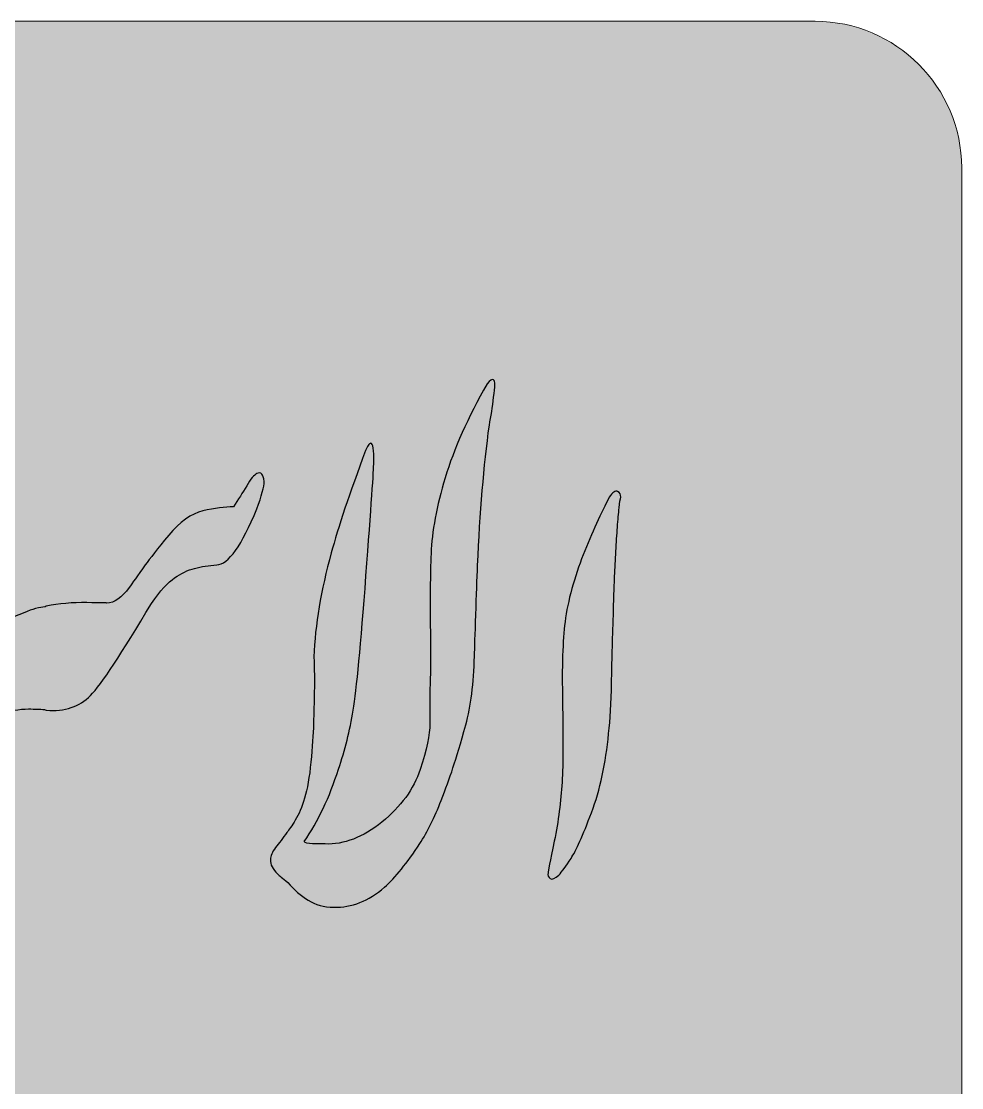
# Model space of a CAD drawing. Header units: millimetres. Extents: x -479.3 to -439.3, y 36.5 to 76.5.
# Drawn here: x -459.06 to -439.3, y 54.12 to 76.51 of the extents above; entities that cross this region are included whole.
import ezdxf

# ---------------------------------------------------------------- set-up
doc = ezdxf.new("R2010")
doc.units = ezdxf.units.MM
doc.header["$MEASUREMENT"] = 0
doc.layers.add('Layer 1', color=7, linetype='Continuous')

msp = doc.modelspace()

# ---------------------------------------------------------------- hatches: boundary and pattern name
at = {"layer": 'Layer 1', "true_color": 0xfff212}
h = msp.add_hatch(color=2, dxfattribs=at)
edge = h.paths.add_edge_path()
edge.add_spline(control_points=[(-442.378, 76.5096), (-442.378, 76.5096), (-476.2282, 76.5096), (-476.2282, 76.5096), (-477.9194, 76.5096), (-479.3031, 75.1259), (-479.3031, 73.4347), (-479.3031, 73.4347), (-479.3031, 39.5846), (-479.3031, 39.5846), (-479.3031, 37.8934), (-477.9194, 36.5097), (-476.2282, 36.5097), (-476.2282, 36.5097), (-442.378, 36.5097), (-442.378, 36.5097), (-440.6868, 36.5097), (-439.3031, 37.8934), (-439.3031, 39.5846), (-439.3031, 39.5846), (-439.3031, 73.4347), (-439.3031, 73.4347), (-439.3031, 75.1259), (-440.6868, 76.5096), (-442.378, 76.5096)], knot_values=[0, 0, 0, 0, 0.125, 0.125, 0.125, 0.25, 0.25, 0.25, 0.375, 0.375, 0.375, 0.5, 0.5, 0.5, 0.625, 0.625, 0.625, 0.75, 0.75, 0.75, 0.875, 0.875, 0.875, 1, 1, 1, 1], degree=3, periodic=1)
at = {"layer": 'Layer 1', "true_color": 0x373435}
h = msp.add_hatch(color=250, dxfattribs=at)
edge = h.paths.add_edge_path()
edge.add_spline(control_points=[(-449.4731, 65.087), (-449.4829, 64.804), (-449.4952, 64.4596), (-449.5104, 64.0476), (-449.5227, 63.636), (-449.5325, 63.3461), (-449.5374, 63.1823), (-449.5525, 62.6069), (-449.6144, 62.1257), (-449.7209, 61.7391), (-449.8277, 61.3546), (-449.917, 61.0544), (-449.9887, 60.8365), (-450.0608, 60.6182), (-450.1427, 60.3901), (-450.2369, 60.1518), (-450.3757, 59.7947), (-450.5272, 59.492), (-450.6857, 59.2442), (-450.9536, 58.8376), (-451.1992, 58.5325), (-451.4274, 58.329), (-451.762, 58.039), (-452.1166, 57.8977), (-452.4962, 57.9075), (-452.6994, 57.9125), (-452.8779, 57.962), (-453.0294, 58.0562), (-453.183, 58.1504), (-453.3268, 58.2745), (-453.4607, 58.4309), (-453.5725, 58.5177), (-453.6442, 58.5771), (-453.6716, 58.6045), (-453.7781, 58.7061), (-453.8301, 58.8077), (-453.8252, 58.9093), (-453.8252, 58.9838), (-453.7883, 59.0657), (-453.7162, 59.1599), (-453.6442, 59.2541), (-453.5623, 59.3609), (-453.4758, 59.4773), (-453.4336, 59.5342), (-453.3739, 59.621), (-453.3022, 59.7377), (-453.2301, 59.8544), (-453.1633, 60.008), (-453.1061, 60.1989), (-453.0467, 60.3901), (-453.0045, 60.6428), (-452.9746, 60.9553), (-452.9451, 61.2677), (-452.9275, 61.538), (-452.9177, 61.7661), (-452.9127, 61.9893), (-452.9078, 62.2125), (-452.9029, 62.4382), (-452.898, 62.6638), (-452.9004, 62.9071), (-452.9103, 63.1675), (-452.8853, 63.8371), (-452.7641, 64.5636), (-452.5458, 65.3474), (-452.4017, 65.8803), (-452.1613, 66.597), (-451.8266, 67.4975), (-451.8115, 67.5421), (-451.7943, 67.5766), (-451.7718, 67.6064), (-451.7497, 67.6363), (-451.7321, 67.6511), (-451.7173, 67.6511), (-451.6702, 67.6511), (-451.6481, 67.5147), (-451.653, 67.2444), (-451.653, 67.1129), (-451.7075, 66.3217), (-451.8165, 64.8687), (-451.9258, 63.4153), (-452.015, 62.473), (-452.0843, 62.0442), (-452.1539, 61.6175), (-452.2579, 61.2034), (-452.3943, 60.8066), (-452.583, 60.2164), (-452.8235, 59.7103), (-453.1134, 59.2889), (-453.0987, 59.259), (-453.0393, 59.2442), (-452.9373, 59.2418), (-452.8358, 59.2393), (-452.7489, 59.2369), (-452.6772, 59.2369), (-452.2804, 59.2217), (-451.8811, 59.3757), (-451.4818, 59.698), (-451.0826, 60.0203), (-450.8147, 60.3876), (-450.6783, 60.8017), (-450.5444, 61.2157), (-450.4748, 61.5356), (-450.4748, 61.7612), (-450.4748, 61.9869), (-450.4748, 62.2125), (-450.4748, 62.4406), (-450.4601, 62.7904), (-450.4576, 63.2441), (-450.465, 63.8072), (-450.4724, 64.3678), (-450.4675, 64.8785), (-450.4502, 65.3372), (-450.4327, 65.7935), (-450.3335, 66.3242), (-450.1525, 66.927), (-449.9715, 67.5295), (-449.6763, 68.1892), (-449.2696, 68.9009), (-449.2151, 68.973), (-449.1705, 69.0001), (-449.1357, 68.9828), (-449.0988, 68.9653), (-449.1012, 68.844), (-449.1381, 68.6159), (-449.1582, 68.4124), (-449.188, 68.2166), (-449.225, 68.0279), (-449.3416, 67.1801), (-449.4235, 66.2005), (-449.4731, 65.087)], knot_values=[0, 0, 0, 0, 0.0232558, 0.0232558, 0.0232558, 0.0465116, 0.0465116, 0.0465116, 0.0697674, 0.0697674, 0.0697674, 0.0930233, 0.0930233, 0.0930233, 0.1162791, 0.1162791, 0.1162791, 0.1395349, 0.1395349, 0.1395349, 0.1627907, 0.1627907, 0.1627907, 0.1860465, 0.1860465, 0.1860465, 0.2093023, 0.2093023, 0.2093023, 0.2325581, 0.2325581, 0.2325581, 0.255814, 0.255814, 0.255814, 0.2790698, 0.2790698, 0.2790698, 0.3023256, 0.3023256, 0.3023256, 0.3255814, 0.3255814, 0.3255814, 0.3488372, 0.3488372, 0.3488372, 0.372093, 0.372093, 0.372093, 0.3953488, 0.3953488, 0.3953488, 0.4186047, 0.4186047, 0.4186047, 0.4418605, 0.4418605, 0.4418605, 0.4651163, 0.4651163, 0.4651163, 0.4883721, 0.4883721, 0.4883721, 0.5116279, 0.5116279, 0.5116279, 0.5348837, 0.5348837, 0.5348837, 0.5581395, 0.5581395, 0.5581395, 0.5813953, 0.5813953, 0.5813953, 0.6046512, 0.6046512, 0.6046512, 0.627907, 0.627907, 0.627907, 0.6511628, 0.6511628, 0.6511628, 0.6744186, 0.6744186, 0.6744186, 0.6976744, 0.6976744, 0.6976744, 0.7209302, 0.7209302, 0.7209302, 0.744186, 0.744186, 0.744186, 0.7674419, 0.7674419, 0.7674419, 0.7906977, 0.7906977, 0.7906977, 0.8139535, 0.8139535, 0.8139535, 0.8372093, 0.8372093, 0.8372093, 0.8604651, 0.8604651, 0.8604651, 0.8837209, 0.8837209, 0.8837209, 0.9069767, 0.9069767, 0.9069767, 0.9302326, 0.9302326, 0.9302326, 0.9534884, 0.9534884, 0.9534884, 0.9767442, 0.9767442, 0.9767442, 1, 1, 1, 1], degree=3, periodic=1)
h = msp.add_hatch(color=250, dxfattribs=at)
edge = h.paths.add_edge_path()
edge.add_spline(control_points=[(-458.9316, 64.1197), (-458.8546, 64.1545), (-458.7776, 64.1766), (-458.6957, 64.1917), (-458.6957, 64.1917), (-458.5586, 64.2174), (-458.5586, 64.2174), (-458.5586, 64.2174), (-458.533, 64.2318), (-458.533, 64.2318), (-458.2676, 64.2838), (-457.9826, 64.3088), (-457.6799, 64.3039), (-457.3773, 64.2986), (-457.2385, 64.2961), (-457.261, 64.2961), (-457.107, 64.2961), (-456.9485, 64.4054), (-456.7896, 64.6237), (-456.7253, 64.7105), (-456.616, 64.8691), (-456.4547, 65.0947), (-456.358, 65.2262), (-456.1946, 65.4346), (-455.9612, 65.7172), (-455.7281, 66.0001), (-455.4877, 66.171), (-455.242, 66.2307), (-454.9942, 66.2877), (-454.7809, 66.3175), (-454.6023, 66.3175), (-454.5007, 66.4662), (-454.4065, 66.6124), (-454.3222, 66.7562), (-454.2378, 66.9003), (-454.1658, 66.9846), (-454.1088, 67.0142), (-454.022, 67.0564), (-453.97, 67.0019), (-453.9552, 66.8483), (-453.9552, 66.7414), (-454.0073, 66.5481), (-454.1088, 66.2729), (-454.4238, 65.5038), (-454.7039, 65.1098), (-454.9521, 65.0947), (-455.1158, 65.0873), (-455.2719, 65.0627), (-455.4157, 65.023), (-455.5622, 64.9858), (-455.7011, 64.9186), (-455.8374, 64.8244), (-455.9738, 64.7302), (-456.1348, 64.5517), (-456.3236, 64.2888), (-456.9485, 63.235), (-457.3748, 62.5876), (-457.603, 62.3545), (-457.8311, 62.119), (-458.1411, 62.0146), (-458.533, 62.0445), (-458.5463, 62.0484), (-458.5593, 62.054), (-458.5724, 62.061), (-458.6616, 62.0677), (-458.7727, 62.0712), (-458.9042, 62.0712), (-459.0975, 62.0712), (-459.3133, 62.0364), (-459.5512, 61.9697), (-459.7646, 61.9103), (-460.0549, 61.7936), (-460.4219, 61.6199), (-460.96, 61.3247), (-461.4088, 60.9479), (-461.7709, 60.4917), (-462.1304, 60.033), (-462.5621, 59.4502), (-463.0679, 58.7384), (-463.5712, 58.0292), (-464.0847, 57.419), (-464.6081, 56.9083), (-465.1311, 56.3972), (-465.5627, 56.018), (-465.905, 55.7723), (-466.2446, 55.5245), (-466.562, 55.316), (-466.8523, 55.1424), (-467.1423, 54.9712), (-467.4547, 54.8176), (-467.7897, 54.6813), (-467.8192, 54.6661), (-467.854, 54.6538), (-467.8987, 54.6391), (-467.9507, 54.6141), (-468.0104, 54.592), (-468.0723, 54.5719), (-468.1988, 54.5199), (-468.3004, 54.5199), (-468.3774, 54.5719), (-468.402, 54.6067), (-468.37, 54.6739), (-468.2832, 54.7755), (-468.1714, 54.8921), (-467.9633, 55.0707), (-467.6583, 55.3136), (-467.3085, 55.5368), (-466.9166, 55.8243), (-466.4776, 56.1789), (-466.039, 56.5311), (-465.5901, 56.9578), (-465.1262, 57.4538), (-464.665, 57.9497), (-464.226, 58.5251), (-463.8144, 59.1796), (-463.6158, 59.44), (-463.4299, 59.7152), (-463.2562, 60.0006), (-462.6116, 60.9356), (-462.1951, 61.5159), (-462.0064, 61.744), (-461.4535, 62.4259), (-460.9203, 62.9492), (-460.4043, 63.3137), (-459.8887, 63.6758), (-459.3976, 63.9461), (-458.9316, 64.1197)], knot_values=[0, 0, 0, 0, 0.0238095, 0.0238095, 0.0238095, 0.047619, 0.047619, 0.047619, 0.0714286, 0.0714286, 0.0714286, 0.0952381, 0.0952381, 0.0952381, 0.1190476, 0.1190476, 0.1190476, 0.1428571, 0.1428571, 0.1428571, 0.1666667, 0.1666667, 0.1666667, 0.1904762, 0.1904762, 0.1904762, 0.2142857, 0.2142857, 0.2142857, 0.2380952, 0.2380952, 0.2380952, 0.2619048, 0.2619048, 0.2619048, 0.2857143, 0.2857143, 0.2857143, 0.3095238, 0.3095238, 0.3095238, 0.3333333, 0.3333333, 0.3333333, 0.3571429, 0.3571429, 0.3571429, 0.3809524, 0.3809524, 0.3809524, 0.4047619, 0.4047619, 0.4047619, 0.4285714, 0.4285714, 0.4285714, 0.452381, 0.452381, 0.452381, 0.4761905, 0.4761905, 0.4761905, 0.5, 0.5, 0.5, 0.5238095, 0.5238095, 0.5238095, 0.547619, 0.547619, 0.547619, 0.5714286, 0.5714286, 0.5714286, 0.5952381, 0.5952381, 0.5952381, 0.6190476, 0.6190476, 0.6190476, 0.6428571, 0.6428571, 0.6428571, 0.6666667, 0.6666667, 0.6666667, 0.6904762, 0.6904762, 0.6904762, 0.7142857, 0.7142857, 0.7142857, 0.7380952, 0.7380952, 0.7380952, 0.7619048, 0.7619048, 0.7619048, 0.7857143, 0.7857143, 0.7857143, 0.8095238, 0.8095238, 0.8095238, 0.8333333, 0.8333333, 0.8333333, 0.8571429, 0.8571429, 0.8571429, 0.8809524, 0.8809524, 0.8809524, 0.9047619, 0.9047619, 0.9047619, 0.9285714, 0.9285714, 0.9285714, 0.952381, 0.952381, 0.952381, 0.9761905, 0.9761905, 0.9761905, 1, 1, 1, 1], degree=3, periodic=1)
h = msp.add_hatch(color=250, dxfattribs=at)
edge = h.paths.add_edge_path()
edge.add_spline(control_points=[(-446.6187, 64.0403), (-446.6384, 63.512), (-446.651, 63.0385), (-446.6584, 62.6192), (-446.6658, 62.2002), (-446.6855, 61.8456), (-446.7203, 61.5556), (-446.7772, 60.9307), (-446.8988, 60.3774), (-447.0798, 59.8938), (-447.2609, 59.413), (-447.4046, 59.0931), (-447.509, 58.9318), (-447.613, 58.7729), (-447.6999, 58.6566), (-447.767, 58.582), (-447.8436, 58.51), (-447.9034, 58.4854), (-447.9455, 58.51), (-447.9849, 58.5349), (-448.0025, 58.5771), (-447.9926, 58.6341), (-447.9926, 58.6492), (-447.948, 58.8699), (-447.8612, 59.2963), (-447.7744, 59.7205), (-447.7195, 60.1346), (-447.6974, 60.5338), (-447.6749, 60.9331), (-447.6724, 61.4983), (-447.6876, 62.2276), (-447.7023, 62.9566), (-447.6851, 63.5144), (-447.6355, 63.9014), (-447.6057, 64.1246), (-447.5586, 64.3576), (-447.4914, 64.5984), (-447.4222, 64.8413), (-447.3427, 65.0768), (-447.2535, 65.3077), (-447.1642, 65.5383), (-447.0725, 65.7566), (-446.9733, 65.9646), (-446.8767, 66.1731), (-446.7874, 66.3565), (-446.7055, 66.5179), (-446.6384, 66.6195), (-446.579, 66.6592), (-446.5319, 66.6367), (-446.4823, 66.6145), (-446.4623, 66.5748), (-446.4647, 66.5179), (-446.4749, 66.4831), (-446.4872, 66.4086), (-446.4995, 66.2947), (-446.5118, 66.1805), (-446.522, 66.0465), (-446.5343, 65.888), (-446.5466, 65.7316), (-446.5589, 65.5629), (-446.5667, 65.3843), (-446.5765, 65.2033), (-446.5863, 65.0297), (-446.5937, 64.8564), (-446.6011, 64.6852), (-446.6064, 64.5264), (-446.6113, 64.3801), (-446.6162, 64.2364), (-446.6187, 64.1222), (-446.6187, 64.0403)], knot_values=[0, 0, 0, 0, 0.0434783, 0.0434783, 0.0434783, 0.0869565, 0.0869565, 0.0869565, 0.1304348, 0.1304348, 0.1304348, 0.173913, 0.173913, 0.173913, 0.2173913, 0.2173913, 0.2173913, 0.2608696, 0.2608696, 0.2608696, 0.3043478, 0.3043478, 0.3043478, 0.3478261, 0.3478261, 0.3478261, 0.3913043, 0.3913043, 0.3913043, 0.4347826, 0.4347826, 0.4347826, 0.4782609, 0.4782609, 0.4782609, 0.5217391, 0.5217391, 0.5217391, 0.5652174, 0.5652174, 0.5652174, 0.6086957, 0.6086957, 0.6086957, 0.6521739, 0.6521739, 0.6521739, 0.6956522, 0.6956522, 0.6956522, 0.7391304, 0.7391304, 0.7391304, 0.7826087, 0.7826087, 0.7826087, 0.826087, 0.826087, 0.826087, 0.8695652, 0.8695652, 0.8695652, 0.9130435, 0.9130435, 0.9130435, 0.9565217, 0.9565217, 0.9565217, 1, 1, 1, 1], degree=3, periodic=1)

# ---------------------------------------------------------------- linework, layer by layer
at = {"layer": 'Layer 1', "color": 250, "lineweight": 9}
msp.add_open_spline([(-442.378, 76.5096), (-442.378, 76.5096), (-476.2282, 76.5096), (-476.2282, 76.5096), (-477.9194, 76.5096), (-479.3031, 75.1259), (-479.3031, 73.4347), (-479.3031, 73.4347), (-479.3031, 39.5846), (-479.3031, 39.5846), (-479.3031, 37.8934), (-477.9194, 36.5097), (-476.2282, 36.5097), (-476.2282, 36.5097), (-442.378, 36.5097), (-442.378, 36.5097), (-440.6868, 36.5097), (-439.3031, 37.8934), (-439.3031, 39.5846), (-439.3031, 39.5846), (-439.3031, 73.4347), (-439.3031, 73.4347), (-439.3031, 75.1259), (-440.6868, 76.5096), (-442.378, 76.5096)], degree=3, knots=[0, 0, 0, 0, 0.125, 0.125, 0.125, 0.25, 0.25, 0.25, 0.375, 0.375, 0.375, 0.5, 0.5, 0.5, 0.625, 0.625, 0.625, 0.75, 0.75, 0.75, 0.875, 0.875, 0.875, 1, 1, 1, 1], dxfattribs=at)
at = {"layer": 'Layer 1', "color": 250}
for points, knots in [([(-449.4731, 65.087), (-449.4829, 64.804), (-449.4952, 64.4596), (-449.5104, 64.0476), (-449.5227, 63.636), (-449.5325, 63.3461), (-449.5374, 63.1823), (-449.5525, 62.6069), (-449.6144, 62.1257), (-449.7209, 61.7391), (-449.8277, 61.3546), (-449.917, 61.0544), (-449.9887, 60.8365), (-450.0608, 60.6182), (-450.1427, 60.3901), (-450.2369, 60.1518), (-450.3757, 59.7947), (-450.5272, 59.492), (-450.6857, 59.2442), (-450.9536, 58.8376), (-451.1992, 58.5325), (-451.4274, 58.329), (-451.762, 58.039), (-452.1166, 57.8977), (-452.4962, 57.9075), (-452.6994, 57.9125), (-452.8779, 57.962), (-453.0294, 58.0562), (-453.183, 58.1504), (-453.3268, 58.2745), (-453.4607, 58.4309), (-453.5725, 58.5177), (-453.6442, 58.5771), (-453.6716, 58.6045), (-453.7781, 58.7061), (-453.8301, 58.8077), (-453.8252, 58.9093), (-453.8252, 58.9838), (-453.7883, 59.0657), (-453.7162, 59.1599), (-453.6442, 59.2541), (-453.5623, 59.3609), (-453.4758, 59.4773), (-453.4336, 59.5342), (-453.3739, 59.621), (-453.3022, 59.7377), (-453.2301, 59.8544), (-453.1633, 60.008), (-453.1061, 60.1989), (-453.0467, 60.3901), (-453.0045, 60.6428), (-452.9746, 60.9553), (-452.9451, 61.2677), (-452.9275, 61.538), (-452.9177, 61.7661), (-452.9127, 61.9893), (-452.9078, 62.2125), (-452.9029, 62.4382), (-452.898, 62.6638), (-452.9004, 62.9071), (-452.9103, 63.1675), (-452.8853, 63.8371), (-452.7641, 64.5636), (-452.5458, 65.3474), (-452.4017, 65.8803), (-452.1613, 66.597), (-451.8266, 67.4975), (-451.8115, 67.5421), (-451.7943, 67.5766), (-451.7718, 67.6064), (-451.7497, 67.6363), (-451.7321, 67.6511), (-451.7173, 67.6511), (-451.6702, 67.6511), (-451.6481, 67.5147), (-451.653, 67.2444), (-451.653, 67.1129), (-451.7075, 66.3217), (-451.8165, 64.8687), (-451.9258, 63.4153), (-452.015, 62.473), (-452.0843, 62.0442), (-452.1539, 61.6175), (-452.2579, 61.2034), (-452.3943, 60.8066), (-452.583, 60.2164), (-452.8235, 59.7103), (-453.1134, 59.2889), (-453.0987, 59.259), (-453.0393, 59.2442), (-452.9373, 59.2418), (-452.8358, 59.2393), (-452.7489, 59.2369), (-452.6772, 59.2369), (-452.2804, 59.2217), (-451.8811, 59.3757), (-451.4818, 59.698), (-451.0826, 60.0203), (-450.8147, 60.3876), (-450.6783, 60.8017), (-450.5444, 61.2157), (-450.4748, 61.5356), (-450.4748, 61.7612), (-450.4748, 61.9869), (-450.4748, 62.2125), (-450.4748, 62.4406), (-450.4601, 62.7904), (-450.4576, 63.2441), (-450.465, 63.8072), (-450.4724, 64.3678), (-450.4675, 64.8785), (-450.4502, 65.3372), (-450.4327, 65.7935), (-450.3335, 66.3242), (-450.1525, 66.927), (-449.9715, 67.5295), (-449.6763, 68.1892), (-449.2696, 68.9009), (-449.2151, 68.973), (-449.1705, 69.0001), (-449.1357, 68.9828), (-449.0988, 68.9653), (-449.1012, 68.844), (-449.1381, 68.6159), (-449.1582, 68.4124), (-449.188, 68.2166), (-449.225, 68.0279), (-449.3416, 67.1801), (-449.4235, 66.2005), (-449.4731, 65.087)], [0, 0, 0, 0, 0.0232558, 0.0232558, 0.0232558, 0.0465116, 0.0465116, 0.0465116, 0.0697674, 0.0697674, 0.0697674, 0.0930233, 0.0930233, 0.0930233, 0.1162791, 0.1162791, 0.1162791, 0.1395349, 0.1395349, 0.1395349, 0.1627907, 0.1627907, 0.1627907, 0.1860465, 0.1860465, 0.1860465, 0.2093023, 0.2093023, 0.2093023, 0.2325581, 0.2325581, 0.2325581, 0.255814, 0.255814, 0.255814, 0.2790698, 0.2790698, 0.2790698, 0.3023256, 0.3023256, 0.3023256, 0.3255814, 0.3255814, 0.3255814, 0.3488372, 0.3488372, 0.3488372, 0.372093, 0.372093, 0.372093, 0.3953488, 0.3953488, 0.3953488, 0.4186047, 0.4186047, 0.4186047, 0.4418605, 0.4418605, 0.4418605, 0.4651163, 0.4651163, 0.4651163, 0.4883721, 0.4883721, 0.4883721, 0.5116279, 0.5116279, 0.5116279, 0.5348837, 0.5348837, 0.5348837, 0.5581395, 0.5581395, 0.5581395, 0.5813953, 0.5813953, 0.5813953, 0.6046512, 0.6046512, 0.6046512, 0.627907, 0.627907, 0.627907, 0.6511628, 0.6511628, 0.6511628, 0.6744186, 0.6744186, 0.6744186, 0.6976744, 0.6976744, 0.6976744, 0.7209302, 0.7209302, 0.7209302, 0.744186, 0.744186, 0.744186, 0.7674419, 0.7674419, 0.7674419, 0.7906977, 0.7906977, 0.7906977, 0.8139535, 0.8139535, 0.8139535, 0.8372093, 0.8372093, 0.8372093, 0.8604651, 0.8604651, 0.8604651, 0.8837209, 0.8837209, 0.8837209, 0.9069767, 0.9069767, 0.9069767, 0.9302326, 0.9302326, 0.9302326, 0.9534884, 0.9534884, 0.9534884, 0.9767442, 0.9767442, 0.9767442, 1, 1, 1, 1]), ([(-458.9316, 64.1197), (-458.8546, 64.1545), (-458.7776, 64.1766), (-458.6957, 64.1917), (-458.6957, 64.1917), (-458.5586, 64.2174), (-458.5586, 64.2174), (-458.5586, 64.2174), (-458.533, 64.2318), (-458.533, 64.2318), (-458.2676, 64.2838), (-457.9826, 64.3088), (-457.6799, 64.3039), (-457.3773, 64.2986), (-457.2385, 64.2961), (-457.261, 64.2961), (-457.107, 64.2961), (-456.9485, 64.4054), (-456.7896, 64.6237), (-456.7253, 64.7105), (-456.616, 64.8691), (-456.4547, 65.0947), (-456.358, 65.2262), (-456.1946, 65.4346), (-455.9612, 65.7172), (-455.7281, 66.0001), (-455.4877, 66.171), (-455.242, 66.2307), (-454.9942, 66.2877), (-454.7809, 66.3175), (-454.6023, 66.3175), (-454.5007, 66.4662), (-454.4065, 66.6124), (-454.3222, 66.7562), (-454.2378, 66.9003), (-454.1658, 66.9846), (-454.1088, 67.0142), (-454.022, 67.0564), (-453.97, 67.0019), (-453.9552, 66.8483), (-453.9552, 66.7414), (-454.0073, 66.5481), (-454.1088, 66.2729), (-454.4238, 65.5038), (-454.7039, 65.1098), (-454.9521, 65.0947), (-455.1158, 65.0873), (-455.2719, 65.0627), (-455.4157, 65.023), (-455.5622, 64.9858), (-455.7011, 64.9186), (-455.8374, 64.8244), (-455.9738, 64.7302), (-456.1348, 64.5517), (-456.3236, 64.2888), (-456.9485, 63.235), (-457.3748, 62.5876), (-457.603, 62.3545), (-457.8311, 62.119), (-458.1411, 62.0146), (-458.533, 62.0445), (-458.5463, 62.0484), (-458.5593, 62.054), (-458.5724, 62.061), (-458.6616, 62.0677), (-458.7727, 62.0712), (-458.9042, 62.0712), (-459.0975, 62.0712), (-459.3133, 62.0364), (-459.5512, 61.9697), (-459.7646, 61.9103), (-460.0549, 61.7936), (-460.4219, 61.6199), (-460.96, 61.3247), (-461.4088, 60.9479), (-461.7709, 60.4917), (-462.1304, 60.033), (-462.5621, 59.4502), (-463.0679, 58.7384), (-463.5712, 58.0292), (-464.0847, 57.419), (-464.6081, 56.9083), (-465.1311, 56.3972), (-465.5627, 56.018), (-465.905, 55.7723), (-466.2446, 55.5245), (-466.562, 55.316), (-466.8523, 55.1424), (-467.1423, 54.9712), (-467.4547, 54.8176), (-467.7897, 54.6813), (-467.8192, 54.6661), (-467.854, 54.6538), (-467.8987, 54.6391), (-467.9507, 54.6141), (-468.0104, 54.592), (-468.0723, 54.5719), (-468.1988, 54.5199), (-468.3004, 54.5199), (-468.3774, 54.5719), (-468.402, 54.6067), (-468.37, 54.6739), (-468.2832, 54.7755), (-468.1714, 54.8921), (-467.9633, 55.0707), (-467.6583, 55.3136), (-467.3085, 55.5368), (-466.9166, 55.8243), (-466.4776, 56.1789), (-466.039, 56.5311), (-465.5901, 56.9578), (-465.1262, 57.4538), (-464.665, 57.9497), (-464.226, 58.5251), (-463.8144, 59.1796), (-463.6158, 59.44), (-463.4299, 59.7152), (-463.2562, 60.0006), (-462.6116, 60.9356), (-462.1951, 61.5159), (-462.0064, 61.744), (-461.4535, 62.4259), (-460.9203, 62.9492), (-460.4043, 63.3137), (-459.8887, 63.6758), (-459.3976, 63.9461), (-458.9316, 64.1197)], [0, 0, 0, 0, 0.0238095, 0.0238095, 0.0238095, 0.047619, 0.047619, 0.047619, 0.0714286, 0.0714286, 0.0714286, 0.0952381, 0.0952381, 0.0952381, 0.1190476, 0.1190476, 0.1190476, 0.1428571, 0.1428571, 0.1428571, 0.1666667, 0.1666667, 0.1666667, 0.1904762, 0.1904762, 0.1904762, 0.2142857, 0.2142857, 0.2142857, 0.2380952, 0.2380952, 0.2380952, 0.2619048, 0.2619048, 0.2619048, 0.2857143, 0.2857143, 0.2857143, 0.3095238, 0.3095238, 0.3095238, 0.3333333, 0.3333333, 0.3333333, 0.3571429, 0.3571429, 0.3571429, 0.3809524, 0.3809524, 0.3809524, 0.4047619, 0.4047619, 0.4047619, 0.4285714, 0.4285714, 0.4285714, 0.452381, 0.452381, 0.452381, 0.4761905, 0.4761905, 0.4761905, 0.5, 0.5, 0.5, 0.5238095, 0.5238095, 0.5238095, 0.547619, 0.547619, 0.547619, 0.5714286, 0.5714286, 0.5714286, 0.5952381, 0.5952381, 0.5952381, 0.6190476, 0.6190476, 0.6190476, 0.6428571, 0.6428571, 0.6428571, 0.6666667, 0.6666667, 0.6666667, 0.6904762, 0.6904762, 0.6904762, 0.7142857, 0.7142857, 0.7142857, 0.7380952, 0.7380952, 0.7380952, 0.7619048, 0.7619048, 0.7619048, 0.7857143, 0.7857143, 0.7857143, 0.8095238, 0.8095238, 0.8095238, 0.8333333, 0.8333333, 0.8333333, 0.8571429, 0.8571429, 0.8571429, 0.8809524, 0.8809524, 0.8809524, 0.9047619, 0.9047619, 0.9047619, 0.9285714, 0.9285714, 0.9285714, 0.952381, 0.952381, 0.952381, 0.9761905, 0.9761905, 0.9761905, 1, 1, 1, 1]), ([(-446.6187, 64.0403), (-446.6384, 63.512), (-446.651, 63.0385), (-446.6584, 62.6192), (-446.6658, 62.2002), (-446.6855, 61.8456), (-446.7203, 61.5556), (-446.7772, 60.9307), (-446.8988, 60.3774), (-447.0798, 59.8938), (-447.2609, 59.413), (-447.4046, 59.0931), (-447.509, 58.9318), (-447.613, 58.7729), (-447.6999, 58.6566), (-447.767, 58.582), (-447.8436, 58.51), (-447.9034, 58.4854), (-447.9455, 58.51), (-447.9849, 58.5349), (-448.0025, 58.5771), (-447.9926, 58.6341), (-447.9926, 58.6492), (-447.948, 58.8699), (-447.8612, 59.2963), (-447.7744, 59.7205), (-447.7195, 60.1346), (-447.6974, 60.5338), (-447.6749, 60.9331), (-447.6724, 61.4983), (-447.6876, 62.2276), (-447.7023, 62.9566), (-447.6851, 63.5144), (-447.6355, 63.9014), (-447.6057, 64.1246), (-447.5586, 64.3576), (-447.4914, 64.5984), (-447.4222, 64.8413), (-447.3427, 65.0768), (-447.2535, 65.3077), (-447.1642, 65.5383), (-447.0725, 65.7566), (-446.9733, 65.9646), (-446.8767, 66.1731), (-446.7874, 66.3565), (-446.7055, 66.5179), (-446.6384, 66.6195), (-446.579, 66.6592), (-446.5319, 66.6367), (-446.4823, 66.6145), (-446.4623, 66.5748), (-446.4647, 66.5179), (-446.4749, 66.4831), (-446.4872, 66.4086), (-446.4995, 66.2947), (-446.5118, 66.1805), (-446.522, 66.0465), (-446.5343, 65.888), (-446.5466, 65.7316), (-446.5589, 65.5629), (-446.5667, 65.3843), (-446.5765, 65.2033), (-446.5863, 65.0297), (-446.5937, 64.8564), (-446.6011, 64.6852), (-446.6064, 64.5264), (-446.6113, 64.3801), (-446.6162, 64.2364), (-446.6187, 64.1222), (-446.6187, 64.0403)], [0, 0, 0, 0, 0.0434783, 0.0434783, 0.0434783, 0.0869565, 0.0869565, 0.0869565, 0.1304348, 0.1304348, 0.1304348, 0.173913, 0.173913, 0.173913, 0.2173913, 0.2173913, 0.2173913, 0.2608696, 0.2608696, 0.2608696, 0.3043478, 0.3043478, 0.3043478, 0.3478261, 0.3478261, 0.3478261, 0.3913043, 0.3913043, 0.3913043, 0.4347826, 0.4347826, 0.4347826, 0.4782609, 0.4782609, 0.4782609, 0.5217391, 0.5217391, 0.5217391, 0.5652174, 0.5652174, 0.5652174, 0.6086957, 0.6086957, 0.6086957, 0.6521739, 0.6521739, 0.6521739, 0.6956522, 0.6956522, 0.6956522, 0.7391304, 0.7391304, 0.7391304, 0.7826087, 0.7826087, 0.7826087, 0.826087, 0.826087, 0.826087, 0.8695652, 0.8695652, 0.8695652, 0.9130435, 0.9130435, 0.9130435, 0.9565217, 0.9565217, 0.9565217, 1, 1, 1, 1])]:
    msp.add_open_spline(points, degree=3, knots=knots, dxfattribs=at)

doc.saveas('drawing.dxf')
